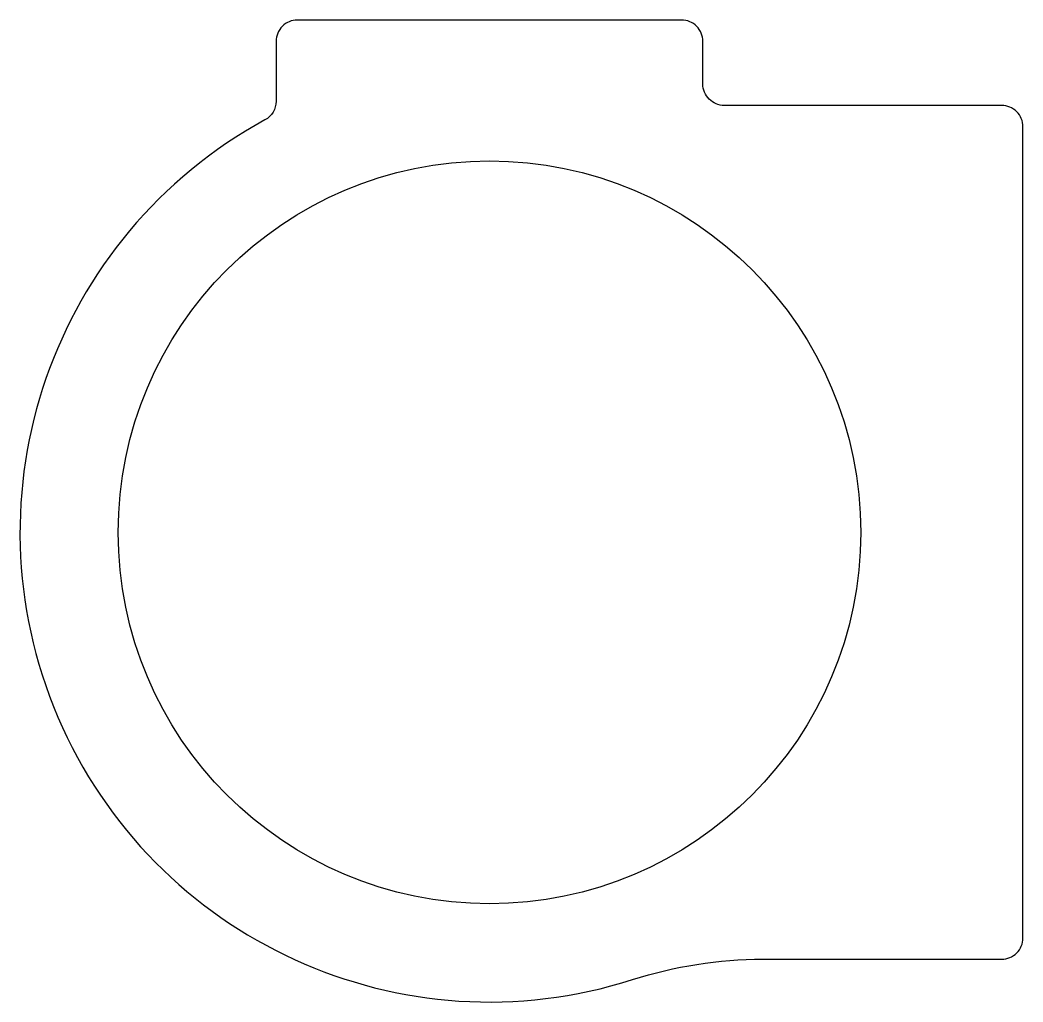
# Model space of a CAD drawing. Extents: x 742.4 to 765.9, y 715.4 to 738.4.
import ezdxf

# ---------------------------------------------------------------- set-up
doc = ezdxf.new("R2010")
doc.units = 0
doc.layers.get('0').update_dxf_attribs({"linetype": 'CONTINUOUS'})

msp = doc.modelspace()

# ---------------------------------------------------------------- linework, layer by layer
msp.add_lwpolyline([(756.718, 715.954, -0.077616), (759.767, 716.43), (765.364, 716.43, 0.414214), (765.864, 716.93), (765.864, 735.93, 0.414214), (765.364, 736.43), (758.864, 736.43, -0.414214), (758.364, 736.93), (758.364, 737.93, 0.414214), (757.864, 738.43), (748.864, 738.43, 0.414214), (748.364, 737.93), (748.364, 736.53, -0.274639), (748.103, 736.09, 0.909778)], format="xyb", close=True)
msp.add_circle((753.364, 726.43), 8.7)

doc.saveas('drawing.dxf')
